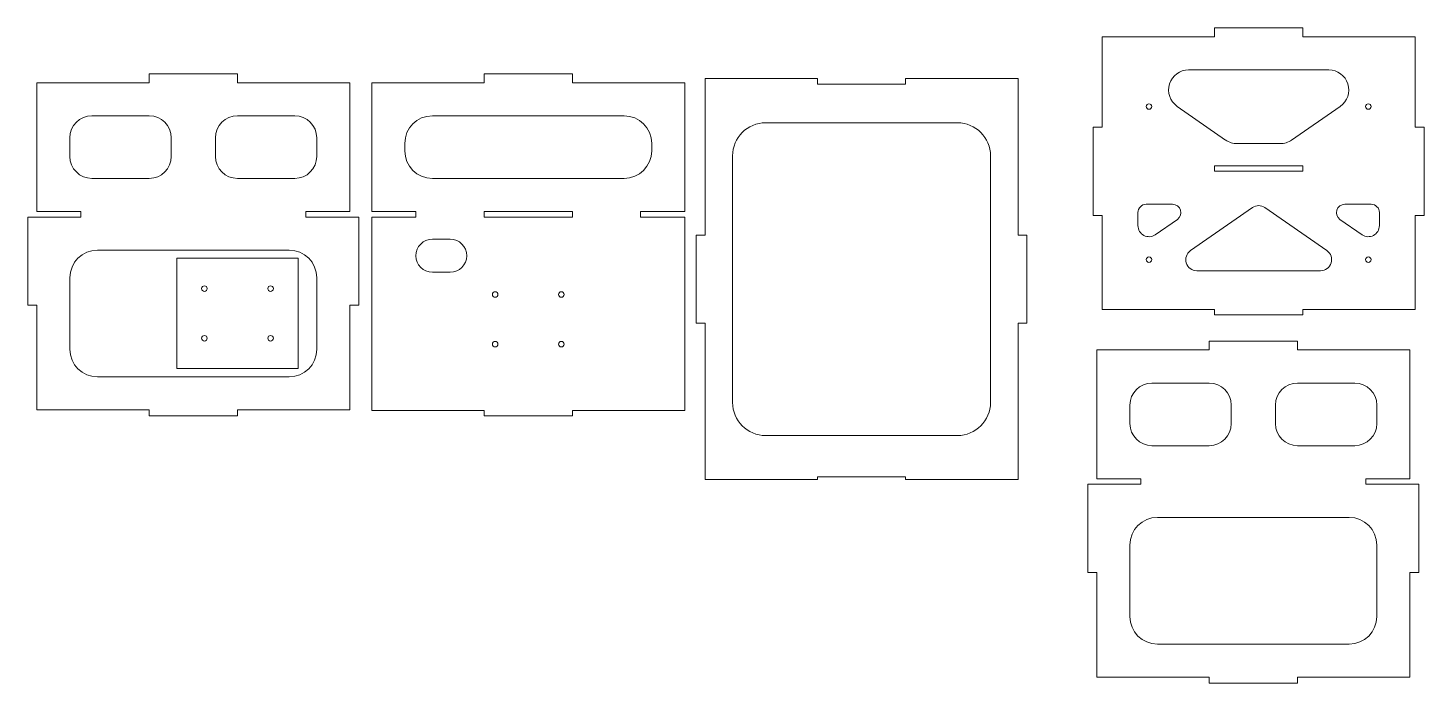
# Paper-space layout 'Sheet5' of a CAD drawing. Header units: inches. Extents: x 0.2 to 31.8, y -2.1 to 12.7.
import ezdxf

# ---------------------------------------------------------------- set-up
doc = ezdxf.new("R2010")
doc.units = ezdxf.units.IN
doc.header["$MEASUREMENT"] = 0

psp = doc.layouts.new('Sheet5')

# ---------------------------------------------------------------- linework, layer by layer
at = {"color": 1, "linetype": 'Continuous', "lineweight": 15}
for p, q in [((29.089, 12.729), (27.089, 12.729)), ((27.089, 12.729), (27.089, 12.528)), ((29.089, 12.528), (29.089, 12.729)), ((27.089, 12.528), (24.541, 12.528)), ((24.541, 12.528), (24.541, 10.479)), ((31.638, 12.528), (29.089, 12.528)), ((31.638, 10.479), (31.638, 12.528)), ((29.679, 11.778), (26.5, 11.778)), ((2.937, 11.489), (0.388, 11.489)), ((0.388, 11.489), (0.388, 8.569)), ((4.937, 11.691), (2.937, 11.691)), ((2.937, 11.489), (2.937, 11.691)), ((4.937, 11.489), (4.937, 11.691)), ((4.937, 11.489), (7.485, 11.489)), ((7.485, 11.489), (7.485, 8.569)), ((7.981, 8.568), (7.981, 11.488)), ((10.53, 11.488), (7.981, 11.488)), ((10.53, 11.488), (10.53, 11.689)), ((10.53, 11.689), (12.53, 11.689)), ((12.53, 11.689), (12.53, 11.488)), ((15.078, 11.488), (12.53, 11.488)), ((15.078, 8.568), (15.078, 11.488)), ((15.538, 8.037), (15.538, 11.581)), ((15.538, 11.581), (18.086, 11.581)), ((18.086, 11.456), (18.086, 11.581)), ((20.086, 11.456), (18.086, 11.456)), ((20.086, 11.581), (20.086, 11.456)), ((20.086, 11.581), (22.635, 11.581)), ((22.635, 8.037), (22.635, 11.581)), ((26.241, 10.952), (27.341, 10.189)), ((28.837, 10.189), (29.937, 10.952)), ((1.638, 10.739), (2.937, 10.739)), ((6.235, 10.739), (4.937, 10.739)), ((9.356, 10.738), (13.703, 10.738)), ((21.26, 10.581), (16.913, 10.581)), ((24.339, 10.479), (24.339, 8.479)), ((24.541, 10.479), (24.339, 10.479)), ((31.839, 10.479), (31.638, 10.479)), ((31.839, 8.479), (31.839, 10.479)), ((1.138, 9.819), (1.138, 10.239)), ((3.437, 10.239), (3.437, 9.819)), ((4.437, 10.239), (4.437, 9.819)), ((6.735, 9.819), (6.735, 10.239)), ((8.731, 10.113), (8.731, 9.943)), ((14.328, 10.113), (14.328, 9.943)), ((16.163, 4.244), (16.163, 9.831)), ((22.01, 4.244), (22.01, 9.831)), ((27.6, 10.108), (28.579, 10.108)), ((29.089, 9.608), (27.089, 9.608)), ((27.089, 9.608), (27.089, 9.483)), ((29.089, 9.483), (29.089, 9.608)), ((2.937, 9.319), (1.638, 9.319)), ((4.937, 9.319), (6.235, 9.319)), ((9.356, 9.318), (13.703, 9.318)), ((27.089, 9.483), (29.089, 9.483)), ((1.388, 8.569), (0.388, 8.569)), ((1.388, 8.569), (1.388, 8.444)), ((6.485, 8.569), (6.485, 8.444)), ((6.485, 8.569), (7.485, 8.569)), ((7.981, 8.568), (8.981, 8.568)), ((8.981, 8.568), (8.981, 8.443)), ((10.53, 8.568), (10.53, 8.443)), ((10.53, 8.568), (12.53, 8.568)), ((12.53, 8.568), (12.53, 8.443)), ((15.078, 8.568), (14.078, 8.568)), ((14.078, 8.568), (14.078, 8.443)), ((26.139, 8.733), (25.54, 8.733)), ((27.947, 8.658), (26.543, 7.685)), ((29.635, 7.685), (28.232, 8.658)), ((30.639, 8.733), (30.039, 8.733)), ((1.388, 8.444), (0.187, 8.444)), ((0.187, 8.444), (0.187, 6.444)), ((6.485, 8.444), (7.687, 8.444)), ((7.687, 8.444), (7.687, 6.444)), ((7.981, 4.064), (7.981, 8.443)), ((8.981, 8.443), (7.981, 8.443)), ((10.53, 8.443), (12.53, 8.443)), ((14.078, 8.443), (15.078, 8.443)), ((15.078, 4.064), (15.078, 8.443)), ((24.339, 8.479), (24.541, 8.479)), ((24.541, 8.479), (24.541, 6.353)), ((25.352, 8.545), (25.352, 8.249)), ((25.745, 8.044), (26.246, 8.391)), ((29.932, 8.391), (30.434, 8.044)), ((30.826, 8.249), (30.826, 8.545)), ((31.638, 6.353), (31.638, 8.479)), ((31.638, 8.479), (31.839, 8.479)), ((9.762, 7.943), (9.356, 7.943)), ((15.336, 6.037), (15.336, 8.037)), ((15.538, 8.037), (15.336, 8.037)), ((22.836, 8.037), (22.635, 8.037)), ((22.836, 8.037), (22.836, 6.037)), ((1.763, 7.694), (6.11, 7.694)), ((6.313, 7.51), (3.563, 7.51)), ((3.563, 7.51), (3.563, 5.01)), ((6.313, 5.01), (6.313, 7.51)), ((1.138, 7.069), (1.138, 5.448)), ((6.735, 7.069), (6.735, 5.448)), ((9.762, 7.193), (9.356, 7.193)), ((26.686, 7.229), (29.493, 7.229)), ((0.388, 6.444), (0.187, 6.444)), ((0.388, 4.073), (0.388, 6.444)), ((7.485, 4.073), (7.485, 6.444)), ((7.485, 6.444), (7.687, 6.444)), ((24.541, 6.353), (27.089, 6.353)), ((27.089, 6.353), (27.089, 6.229)), ((29.089, 6.229), (29.089, 6.353)), ((29.089, 6.353), (31.638, 6.353)), ((15.538, 6.037), (15.336, 6.037)), ((15.538, 2.494), (15.538, 6.037)), ((22.836, 6.037), (22.635, 6.037)), ((22.635, 2.494), (22.635, 6.037)), ((27.089, 6.229), (29.089, 6.229)), ((26.969, 5.433), (24.42, 5.433)), ((24.42, 5.433), (24.42, 2.513)), ((28.969, 5.635), (26.969, 5.635)), ((26.969, 5.433), (26.969, 5.635)), ((28.969, 5.433), (28.969, 5.635)), ((28.969, 5.433), (31.517, 5.433)), ((31.517, 5.433), (31.517, 2.513)), ((1.763, 4.823), (6.11, 4.823)), ((3.563, 5.01), (6.313, 5.01)), ((25.67, 4.683), (26.969, 4.683)), ((30.267, 4.683), (28.969, 4.683)), ((25.17, 3.763), (25.17, 4.183)), ((27.469, 4.183), (27.469, 3.763)), ((28.469, 4.183), (28.469, 3.763)), ((30.767, 3.763), (30.767, 4.183)), ((2.937, 4.073), (0.388, 4.073)), ((2.937, 4.073), (2.937, 3.941)), ((4.937, 3.941), (2.937, 3.941)), ((4.937, 4.073), (4.937, 3.941)), ((4.937, 4.073), (7.485, 4.073)), ((7.981, 4.064), (10.53, 4.064)), ((10.53, 4.064), (10.53, 3.939)), ((10.53, 3.939), (12.53, 3.939)), ((12.53, 4.064), (15.078, 4.064)), ((12.53, 3.939), (12.53, 4.064)), ((21.26, 3.494), (16.913, 3.494)), ((26.969, 3.263), (25.67, 3.263)), ((28.969, 3.263), (30.267, 3.263)), ((20.086, 2.557), (18.086, 2.557)), ((18.086, 2.557), (18.086, 2.494)), ((20.086, 2.494), (20.086, 2.557)), ((18.086, 2.494), (15.538, 2.494)), ((22.635, 2.494), (20.086, 2.494)), ((25.42, 2.388), (24.219, 2.388)), ((24.219, 2.388), (24.219, 0.388)), ((25.42, 2.513), (24.42, 2.513)), ((25.42, 2.513), (25.42, 2.388)), ((30.517, 2.513), (30.517, 2.388)), ((30.517, 2.513), (31.517, 2.513)), ((30.517, 2.388), (31.719, 2.388)), ((31.719, 2.388), (31.719, 0.388)), ((25.795, 1.638), (30.142, 1.638)), ((25.17, 1.013), (25.17, -0.608)), ((30.767, 1.013), (30.767, -0.608)), ((24.42, 0.388), (24.219, 0.388)), ((24.42, -1.983), (24.42, 0.388)), ((31.517, -1.983), (31.517, 0.388)), ((31.517, 0.388), (31.719, 0.388)), ((25.795, -1.233), (30.142, -1.233)), ((26.969, -1.983), (24.42, -1.983)), ((26.969, -1.983), (26.969, -2.115)), ((28.969, -2.115), (26.969, -2.115)), ((28.969, -1.983), (28.969, -2.115)), ((28.969, -1.983), (31.517, -1.983))]:
    psp.add_line(p, q, dxfattribs=at)
for centre in [(25.602, 10.948), (30.576, 10.948), (25.602, 7.479), (30.576, 7.479), (4.188, 6.823), (5.688, 6.823), (10.78, 6.689), (12.28, 6.689), (4.188, 5.698), (5.688, 5.698), (10.78, 5.564), (12.28, 5.564)]:
    psp.add_circle(centre, 0.0625, dxfattribs=at)
for centre, radius, start, end in [((26.5, 11.324), 0.453, 90, 235.2507), ((29.679, 11.324), 0.453, 304.7493, 90), ((1.638, 10.239), 0.5, 90, 180), ((2.937, 10.239), 0.5, 0, 90), ((4.937, 10.239), 0.5, 90, 180), ((6.235, 10.239), 0.5, 0, 90), ((9.356, 10.113), 0.625, 90, 180), ((13.703, 10.113), 0.625, 0, 90), ((16.913, 9.831), 0.75, 90, 180), ((21.26, 9.831), 0.75, 0, 90), ((27.6, 10.561), 0.453, 235.2507, 270), ((28.579, 10.561), 0.453, 270, 304.7493), ((1.638, 9.819), 0.5, 180, 270), ((2.937, 9.819), 0.5, 270, 0), ((4.937, 9.819), 0.5, 180, 270), ((6.235, 9.819), 0.5, 270, 0), ((9.356, 9.943), 0.625, 180, 270), ((13.703, 9.943), 0.625, 270, 0), ((25.54, 8.545), 0.188, 90, 180), ((26.139, 8.545), 0.188, 304.7493, 90), ((28.089, 8.453), 0.25, 55.2507, 124.7493), ((30.039, 8.545), 0.188, 90, 235.2507), ((30.639, 8.545), 0.188, 0, 90), ((25.602, 8.249), 0.25, 180, 304.7493), ((30.576, 8.249), 0.25, 235.2507, 0), ((9.356, 7.568), 0.375, 90, 270), ((9.762, 7.568), 0.375, 270, 90), ((1.763, 7.069), 0.625, 90, 180), ((6.11, 7.069), 0.625, 0, 90), ((26.686, 7.479), 0.25, 124.7493, 270), ((29.493, 7.479), 0.25, 270, 55.2507), ((1.763, 5.448), 0.625, 180, 270), ((6.11, 5.448), 0.625, 270, 0), ((25.67, 4.183), 0.5, 90, 180), ((26.969, 4.183), 0.5, 0, 90), ((28.969, 4.183), 0.5, 90, 180), ((30.267, 4.183), 0.5, 0, 90), ((16.913, 4.244), 0.75, 180, 270), ((21.26, 4.244), 0.75, 270, 0), ((25.67, 3.763), 0.5, 180, 270), ((26.969, 3.763), 0.5, 270, 0), ((28.969, 3.763), 0.5, 180, 270), ((30.267, 3.763), 0.5, 270, 0), ((25.795, 1.013), 0.625, 90, 180), ((30.142, 1.013), 0.625, 0, 90), ((25.795, -0.608), 0.625, 180, 270), ((30.142, -0.608), 0.625, 270, 0)]:
    psp.add_arc(centre, radius, start, end, dxfattribs=at)

doc.saveas('drawing.dxf')
